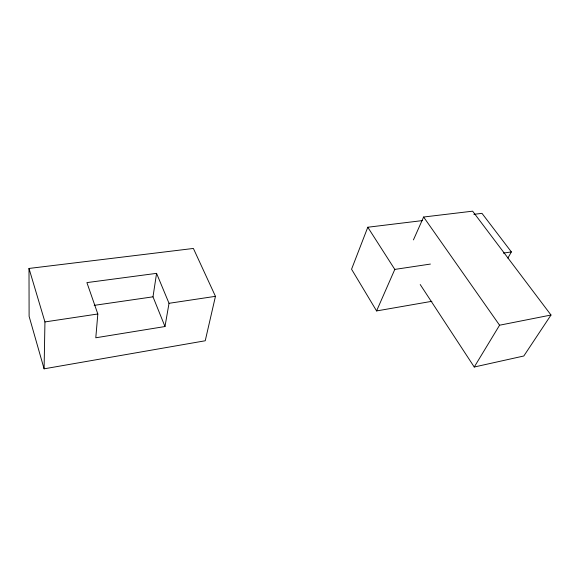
<?xml version="1.0" encoding="UTF-8"?>
<svg xmlns="http://www.w3.org/2000/svg" width="580" height="580" viewBox="0 0 580 580"><rect width="100%" height="100%" fill="white"/><g stroke="black" fill="none" stroke-linecap="round" stroke-linejoin="round"><path stroke-width="0.87" d="M44.094 368.829L44.943 321.929L29 268.446L193.387 248.45L215.456 296.329L205.233 340.772L44.094 368.829L29.109 316.325L29 268.446M97.824 313.99L95.794 337.777L164.988 326.533L169.019 303.304L156.571 273.354L86.906 282.605L97.824 313.99L44.943 321.929M164.988 326.533L152.997 296.822L156.571 273.354M422.639 220.567L367.793 227.237L351.56 269.229L376.587 310.938L431.897 301.303M376.587 310.938L394.806 269.41L367.793 227.237M413.438 239.888L423.617 217.021L472.62 211.171L551 315.027L523.812 355.997L474.244 367.017L420.21 284.526M507.863 258.1L511.372 251.916L481.973 213.346L473.882 214.332M474.244 367.017L499.568 325.213L551 315.027M169.019 303.304L215.456 296.329M394.806 269.41L430.403 264.067M503.367 253.112L511.372 251.916M94.17 305.363L152.997 296.822M423.617 217.021L499.568 325.213"/></g></svg>
